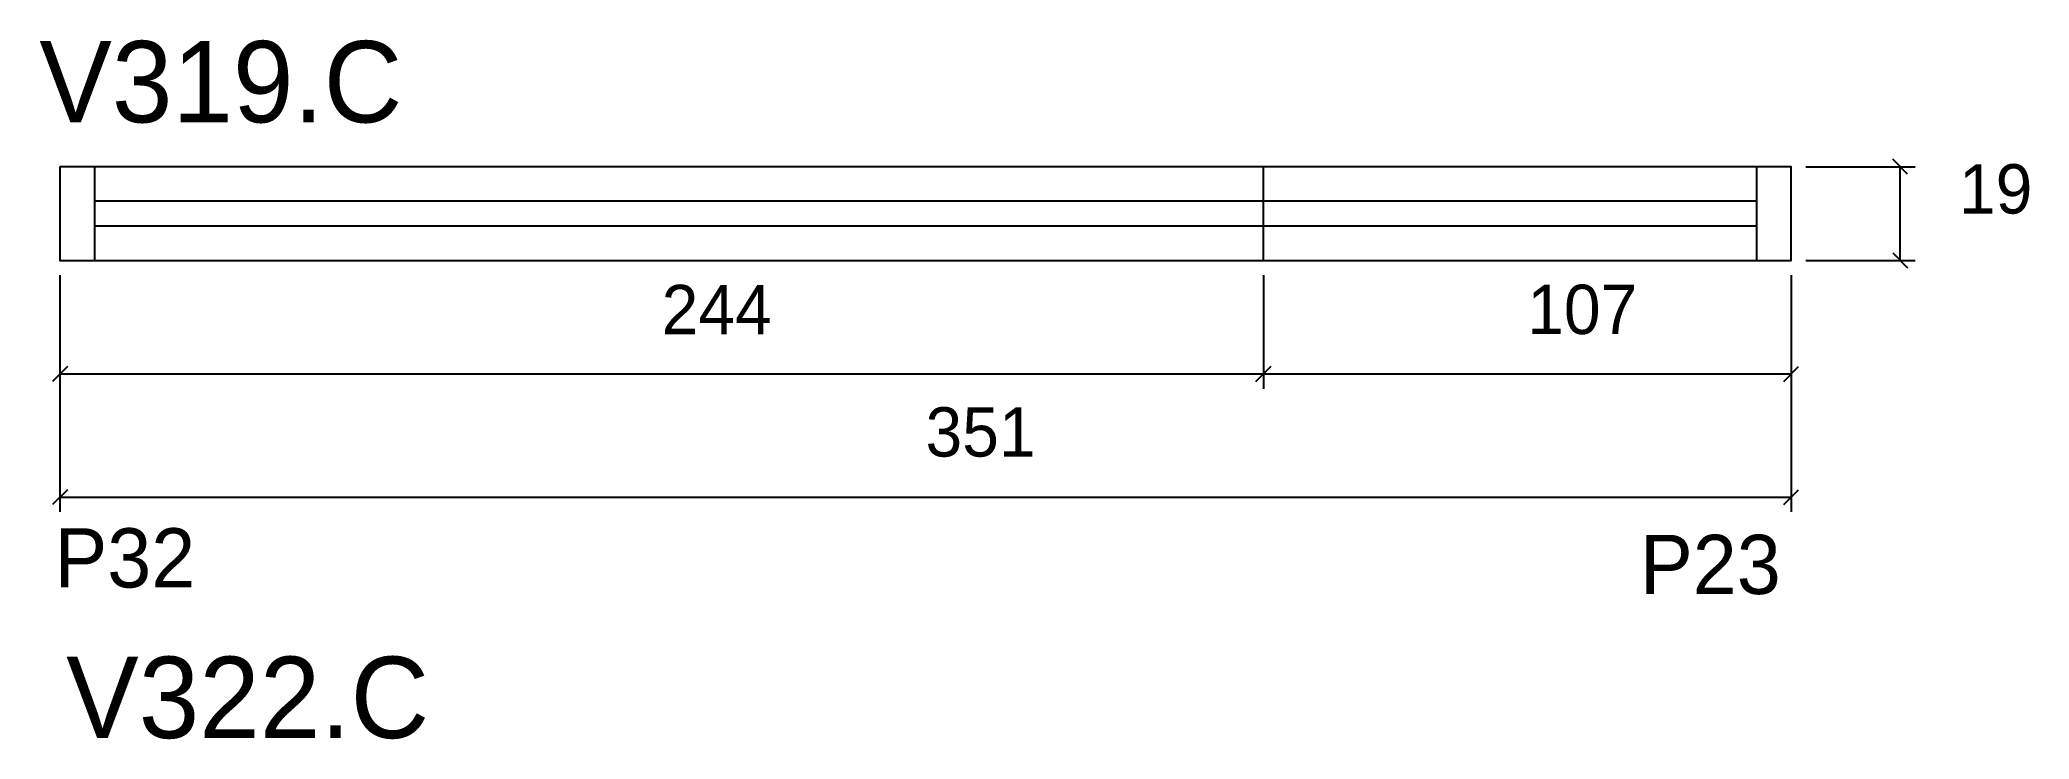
# Model space of a CAD drawing. Header units: metres. Extents: x 3461 to 3864, y 170 to 312.
import ezdxf

# ---------------------------------------------------------------- set-up
doc = ezdxf.new("R2010")
doc.units = ezdxf.units.M

msp = doc.modelspace()

# ---------------------------------------------------------------- linework, layer by layer
at = {"layer": 'COTA', "color": 4}
for p, q in [((3819.15, 286.53), (3841.27, 286.53)), ((3838.27, 267.53), (3838.27, 286.53)), ((3819.15, 267.53), (3841.27, 267.53)), ((3465.15, 264.53), (3465.15, 216.54)), ((3816.15, 264.53), (3816.15, 216.54)), ((3465.15, 219.54), (3816.15, 219.54))]:
    msp.add_line(p, q, dxfattribs=at)
at = {"layer": 'COTA'}
for p, q in [((3839.77, 285.03), (3836.77, 288.03)), ((3836.77, 269.03), (3839.77, 266.03)), ((3466.65, 221.04), (3463.65, 218.04)), ((3814.65, 218.04), (3817.65, 221.04))]:
    msp.add_line(p, q, dxfattribs=at)
at = {"layer": 'Painéis', "color": 200}
msp.add_line((3709.15, 267.53), (3709.15, 286.53), dxfattribs=at)
at = {"layer": 'Painéis', "color": 4}
for p, q in [((3465.15, 264.53), (3465.15, 241.5)), ((3709.15, 264.53), (3709.15, 241.5)), ((3709.15, 264.53), (3709.15, 241.5)), ((3816.15, 264.53), (3816.15, 241.5)), ((3465.15, 244.5), (3709.15, 244.5)), ((3709.15, 244.5), (3816.15, 244.5))]:
    msp.add_line(p, q, dxfattribs=at)
at = {"layer": 'Painéis'}
for p, q in [((3466.65, 246), (3463.65, 243)), ((3710.65, 246), (3707.65, 243)), ((3707.65, 243), (3710.65, 246)), ((3814.65, 243), (3817.65, 246))]:
    msp.add_line(p, q, dxfattribs=at)
at = {"layer": 'Painéis', "color": 200}
msp.add_lwpolyline([(3465.15, 286.53), (3465.15, 267.53), (3816.15, 267.53), (3816.15, 286.53), (3465.15, 286.53)], dxfattribs=at)
at = {"layer": 'SARR_2.2x7', "color": 40}
for p, q in [((3472.15, 286.53), (3472.15, 267.53)), ((3809.15, 286.53), (3809.15, 267.53)), ((3709.15, 279.53), (3472.15, 279.53)), ((3809.15, 279.53), (3709.15, 279.53)), ((3472.15, 274.53), (3709.15, 274.53)), ((3709.15, 274.53), (3809.15, 274.53))]:
    msp.add_line(p, q, dxfattribs=at)

# ---------------------------------------------------------------- texts
at = {"layer": '5', "color": 5}
for s, p in [('P32', (3464.04, 201.22)), ('P23', (3785.51, 199.89))]:
    msp.add_text(s, height=12, dxfattribs=at).set_placement(p)
at = {"layer": 'COTA', "color": 240}
for s, p in [('19', (3850.19, 277.03)), ('351', (3640.65, 227.76))]:
    msp.add_text(s, height=10, dxfattribs=at).set_placement(p)
at = {"layer": 'NOMENCLATURA', "color": 7}
for s, p in [('V319.C', (3460.97, 295.51)), ('V322.C', (3466.41, 170.69))]:
    msp.add_text(s, height=16.5, dxfattribs=at).set_placement(p)
at = {"layer": 'Painéis', "color": 240}
for s, p in [('244', (3587.15, 252.57)), ('107', (3762.65, 252.6))]:
    msp.add_text(s, height=10, dxfattribs=at).set_placement(p)

doc.saveas('drawing.dxf')
